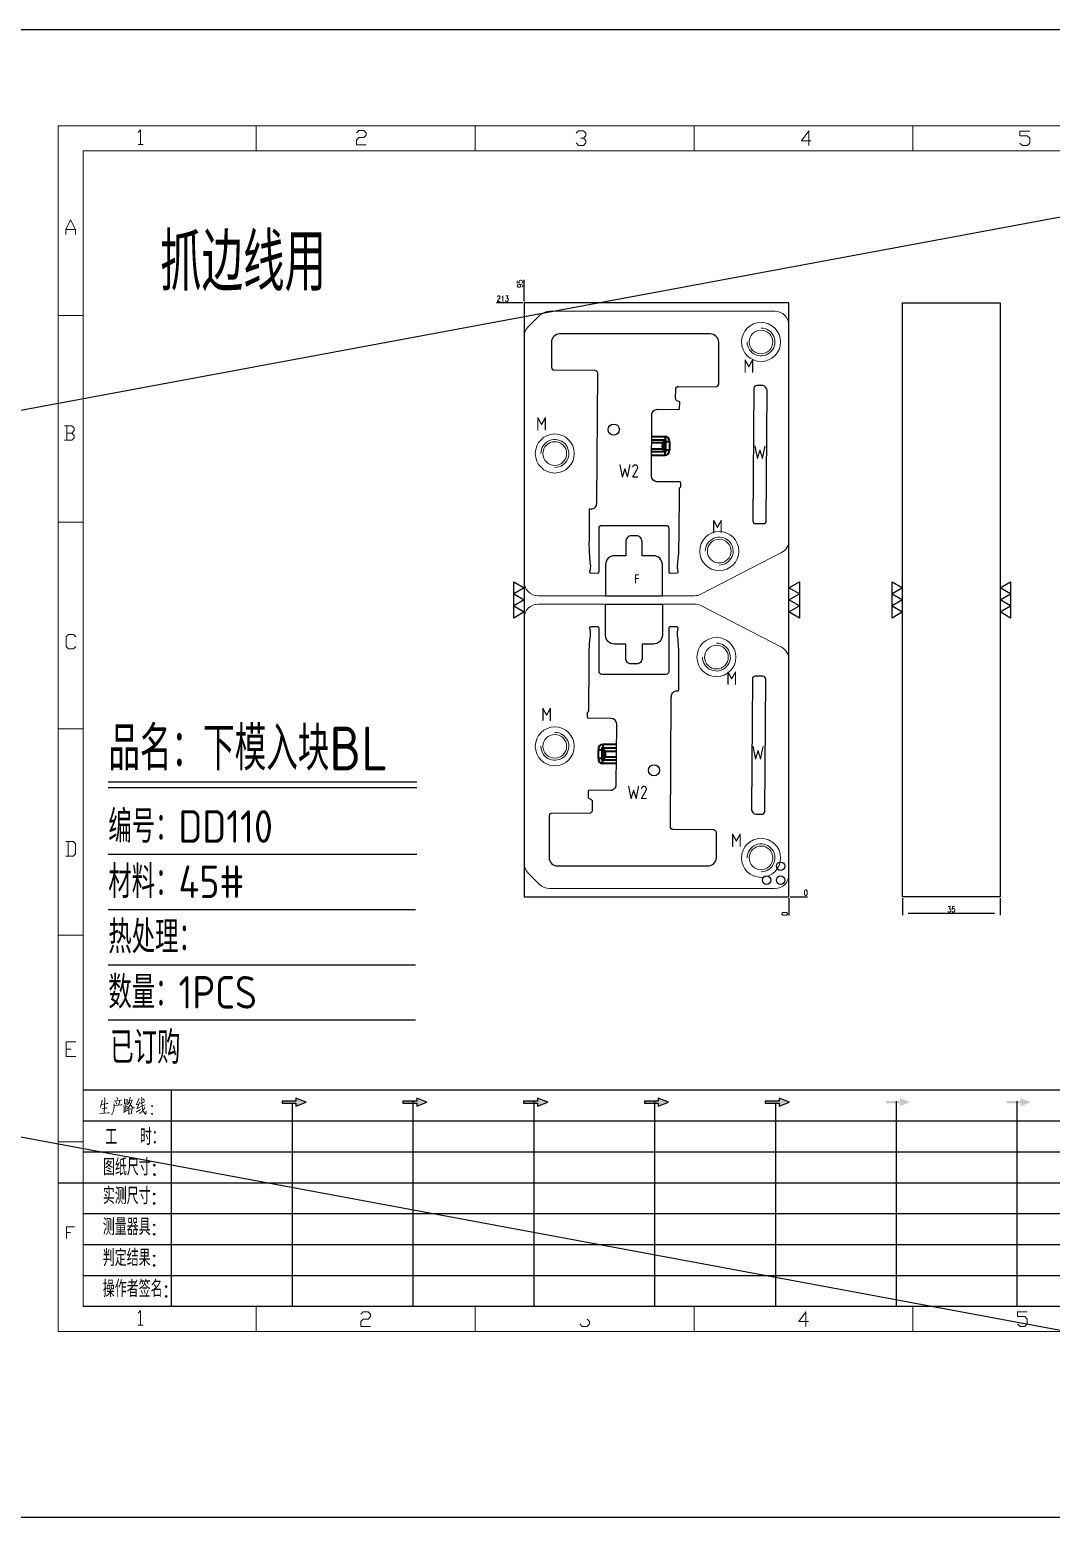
# Model space of a CAD drawing. Header units: millimetres. Extents: x 88508 to 142116, y -5268 to 20283.
# Drawn here: x 107611 to 107978, y 1546 to 2080 of the extents above; entities that cross this region are included whole.
import ezdxf
from ezdxf.enums import TextEntityAlignment as Align

# ---------------------------------------------------------------- set-up
doc = ezdxf.new("R2010")
doc.units = ezdxf.units.MM
doc.linetypes.add('$TD_AUDIT_GENERATED_(575F8F)', pattern=[0])
doc.linetypes.add('HIDDEN', pattern=[0])
for name, color, linetype in [('DIE_P', 2, 'Continuous'), ('DIE_P_O', 1, '$TD_AUDIT_GENERATED_(575F8F)'), ('DIM', 4, 'Continuous'), ('LP_O', 40, 'Continuous'), ('PPS_O', 40, 'Continuous'), ('PRESS', 3, 'Continuous'), ('TEXT', 4, 'Continuous')]:
    doc.layers.add(name, color=color, linetype=linetype)
doc.styles.add('chinesef_fs', font='simplex.shx', dxfattribs={"bigfont": 'gbcbig.shx'})
doc.styles.add('gbenor', font='gbenor.shx', dxfattribs={"bigfont": 'gbcbig.shx'})
doc.styles.add('GBENOR_', font='gbenor.shx', dxfattribs={"bigfont": 'gbcbig'})
doc.styles.get("Standard").update_dxf_attribs({"font": 'txt.shx', "width": 0.85, "bigfont": 'ctxt.shx'})
doc.styles.add('TXT', font='txt.shx', dxfattribs={"width": 0.8, "bigfont": 'ctxt.shx'})
doc.dimstyles.new('T-2-WX', dxfattribs={"dimtxt": 2, "dimasz": 2, "dimexe": 0.5, "dimexo": 0.5, "dimgap": 0.5, "dimtad": 1, "dimtxsty": 'Standard', "dimblk": 'OPEN30', "dimcen": 0, "dimazin": 3, "dimtfac": 1, "dimtmove": 0, "dimatfit": 3, "dimldrblk": 'OPEN30', "dimlwd": -1, "dimlwe": -1})

# ---------------------------------------------------------------- blocks, each defined once
blk = doc.blocks.new('*D9910')
at = {"layer": 'Defpoints', "color": 0}
for p in [(107783.4, 1981.58), (107788.4, 1981.58), (107883.4, 1768.58)]:
    blk.add_point(p, dxfattribs=at)
at = {"layer": 'DIM', "color": 0}
blk.add_line((107787.9, 1981.58), (107778.53, 1981.58), dxfattribs=at)
at = {"layer": 'DIM', "color": 0, "insert": (107780.72, 1983.08), "char_height": 2, "attachment_point": 5}
blk.add_mtext('213', dxfattribs=at)
blk = doc.blocks.new('_Open30')
blk = doc.blocks.new('*D9911')
at = {"layer": 'Defpoints', "color": 0}
for p in [(107883.4, 1768.58), (107883.4, 1768.58), (107888.4, 1768.58)]:
    blk.add_point(p, dxfattribs=at)
at = {"layer": 'DIM', "color": 0}
blk.add_line((107883.9, 1768.58), (107890.03, 1768.58), dxfattribs=at)
at = {"layer": 'DIM', "color": 0, "insert": (107889.47, 1770.08), "char_height": 2, "attachment_point": 5}
blk.add_mtext('0', dxfattribs=at)
blk = doc.blocks.new('*D9912')
at = {"layer": 'Defpoints', "color": 0}
for p in [(107883.4, 1768.58), (107883.4, 1768.58), (107883.4, 1763.58)]:
    blk.add_point(p, dxfattribs=at)
at = {"layer": 'DIM', "color": 0}
blk.add_line((107883.4, 1768.08), (107883.4, 1761.94), dxfattribs=at)
at = {"layer": 'DIM', "color": 0, "insert": (107881.9, 1762.51), "char_height": 2, "attachment_point": 5, "rotation": 90}
blk.add_mtext('0', dxfattribs=at)
blk = doc.blocks.new('*D9913')
at = {"layer": 'Defpoints', "color": 0}
for p in [(107788.4, 1986.58), (107788.4, 1981.58), (107883.4, 1768.58)]:
    blk.add_point(p, dxfattribs=at)
at = {"layer": 'DIM', "color": 0}
blk.add_line((107788.4, 1982.08), (107788.4, 1989.83), dxfattribs=at)
at = {"layer": 'DIM', "color": 0, "insert": (107786.9, 1988.45), "char_height": 2, "attachment_point": 5, "rotation": 90}
blk.add_mtext('95', dxfattribs=at)
blk = doc.blocks.new('*D9914')
at = {"layer": 'Defpoints', "color": 0}
for p in [(107924.19, 1768.58), (107959.19, 1768.58), (107924.19, 1762.58)]:
    blk.add_point(p, dxfattribs=at)
at = {"layer": 'DIM', "color": 0}
for p, q in [((107924.19, 1768.08), (107924.19, 1762.08)), ((107959.19, 1768.08), (107959.19, 1762.08)), ((107957.19, 1762.58), (107926.19, 1762.58))]:
    blk.add_line(p, q, dxfattribs=at)
at = {"layer": 'DIM', "color": 0, "insert": (107941.69, 1764.08), "char_height": 2, "attachment_point": 5}
blk.add_mtext('35', dxfattribs=at)
blk = doc.blocks.new('U40')
for points in [[(351.8, 337.7), (351.8, 333.2), (367, 339.3), (351.8, 345.3), (351.8, 340.8), (331.2, 340.8), (331.2, 337.7)], [(545.7, 339.3), (530.6, 345.3), (530.6, 340.8), (509.9, 340.8), (509.9, 337.7), (530.6, 337.7), (530.6, 333.2)], [(724.5, 339.3), (709.3, 345.3), (709.3, 340.8), (688.7, 340.8), (688.7, 337.7), (709.3, 337.7), (709.3, 333.2)], [(903.3, 339.3), (888.1, 345.3), (888.1, 340.8), (867.5, 340.8), (867.5, 337.7), (888.1, 337.7), (888.1, 333.2)], [(1082.1, 339.3), (1066.9, 345.3), (1066.9, 340.8), (1046.3, 340.8), (1046.3, 337.7), (1066.9, 337.7), (1066.9, 333.2)], [(1245.7, 337.7), (1245.7, 333.2), (1260.9, 339.3), (1245.7, 345.3), (1245.7, 340.8), (1225.1, 340.8), (1225.1, 337.7)], [(1424.5, 337.7), (1424.5, 333.2), (1439.7, 339.3), (1424.5, 345.3), (1424.5, 340.8), (1403.8, 340.8), (1403.8, 337.7)]]:
    blk.add_hatch(color=3).paths.add_polyline_path(points)
at = {"color": 254, "lineweight": 18}
for p, q in [((0, 1783.5), (0, 0)), ((0, 1783.5), (2530.2, 1783.5)), ((941.1, 1783.5), (941.1, 1746.5)), ((1265.1, 1783.5), (1265.1, 1746.5)), ((37, 37), (37, 1746.5)), ((37, 1746.5), (2493.2, 1746.5)), ((0, 1502.7), (37, 1502.7)), ((0, 1197.2), (37, 1197.2)), ((0, 891.7), (37, 891.7)), ((0, 586.3), (37, 586.3)), ((0, 280.8), (37, 280.8)), ((37, 37), (2493.2, 37)), ((941.1, 0), (941.1, 37)), ((1265.1, 0), (1265.1, 37)), ((0, 0), (2530.2, 0))]:
    blk.add_line(p, q, dxfattribs=at)
at = {"color": 254, "linetype": 'Continuous', "lineweight": 18}
for p, q in [((293.1, 1783.5), (293.1, 1746.5)), ((617.1, 1783.5), (617.1, 1746.5)), ((293.1, 0), (293.1, 37)), ((617.1, 0), (617.1, 37))]:
    blk.add_line(p, q, dxfattribs=at)
for p, q in [((38, 357.6), (1598.2, 357.6)), ((38, 311.8), (1598.2, 311.8)), ((37.1, 266), (1598.2, 266)), ((0.1, 220.2), (1598.2, 220.2)), ((37.1, 174.4), (1598.2, 174.4)), ((37.1, 128.6), (1598.2, 128.6)), ((37.1, 82.8), (1598.2, 82.8))]:
    blk.add_line(p, q)
at = {"color": 254}
for p, q in [((167.8, 37), (167.8, 357.6)), ((346.7, 37), (346.7, 337.9)), ((525.5, 37), (525.5, 340.8)), ((704.3, 37), (704.3, 340.8)), ((883.1, 37), (883.1, 340.8)), ((1061.9, 37), (1061.9, 337.7)), ((1240.6, 37), (1240.6, 340.8)), ((1419.4, 37), (1419.4, 340.8)), ((1598.2, 37), (38, 37))]:
    blk.add_line(p, q, dxfattribs=at)
at = {"color": 92, "lineweight": 18}
for points in [[(118.3, 1773.7), (121.9, 1777.3), (121.9, 1755.8)], [(441.4, 1773.1), (445, 1776.7), (452.2, 1776.7), (455.8, 1773.1), (455.8, 1769.5), (452.2, 1765.9), (445, 1765.9), (441.4, 1762.3), (441.4, 1755.1), (455.8, 1755.1)], [(766.4, 1772.4), (770, 1776), (777.2, 1776), (780.8, 1772.4), (780.8, 1768.8), (777.2, 1765.2), (773.6, 1765.2)], [(777.2, 1765.2), (780.8, 1761.6), (780.8, 1758), (777.2, 1754.4), (770, 1754.4), (766.4, 1758)], [(1114.4, 1761.4), (1100, 1761.4), (1110.8, 1775.8), (1110.8, 1754.2)], [(1423.4, 1757.7), (1427, 1754.1), (1434.2, 1754.1), (1437.8, 1757.7), (1437.8, 1764.9), (1434.2, 1768.5), (1423.4, 1768.5), (1423.4, 1775.7), (1437.8, 1775.7)], [(118.3, 1755.8), (125.5, 1755.8)], [(11.1, 1622.8), (11.1, 1630), (18.3, 1644.4), (25.5, 1630), (25.5, 1622.8)], [(11.1, 1630), (25.5, 1630)], [(20, 1329), (23.6, 1332.6), (23.6, 1336.2), (20, 1339.8), (9.2, 1339.8)], [(9.2, 1318.2), (20, 1318.2), (23.6, 1321.8), (23.6, 1325.4), (20, 1329), (12.8, 1329)], [(12.8, 1339.8), (12.8, 1318.2)], [(26.1, 1013.2), (22.5, 1009.6), (15.3, 1009.6), (11.7, 1013.2), (11.7, 1027.6), (15.3, 1031.2), (22.5, 1031.2), (26.1, 1027.6)], [(11, 703.2), (21.8, 703.2), (25.4, 706.8), (25.4, 721.2), (21.8, 724.8), (11, 724.8)], [(14.6, 724.8), (14.6, 703.2)], [(26.1, 407), (11.7, 407), (11.7, 428.6), (26.1, 428.6)], [(11.7, 417.8), (18.9, 417.8)], [(12.3, 137.7), (12.3, 155), (23.8, 155)], [(12.3, 146.4), (18.1, 146.4)], [(118.3, 27.4), (121.9, 31), (121.9, 9.4)], [(447.9, 25.7), (451.5, 29.3), (458.7, 29.3), (462.3, 25.7), (462.3, 22.1), (458.7, 18.5), (451.5, 18.5), (447.9, 14.9), (447.9, 7.7), (462.3, 7.7)], [(1110.3, 14.9), (1095.9, 14.9), (1106.7, 29.3), (1106.7, 7.7)], [(1419.9, 11.3), (1423.5, 7.7), (1430.7, 7.7), (1434.3, 11.3), (1434.3, 18.5), (1430.7, 22.1), (1419.9, 22.1), (1419.9, 29.3), (1434.3, 29.3)], [(118.3, 9.4), (125.5, 9.4)], [(782.7, 18.5), (786.3, 14.9), (786.3, 11.3), (782.7, 7.7), (775.5, 7.7), (771.9, 11.3)]]:
    blk.add_lwpolyline(points, dxfattribs=at)
at = {"color": 92, "lineweight": 0}
for points in [[(65, 342.2), (64.8, 341), (64.1, 337.9), (63.6, 335.7), (62.8, 333.5), (62.1, 331.4)], [(63.8, 335.9), (73.4, 337.5), (73.1, 337.7), (72.5, 337.3)], [(64.5, 329.6), (64.8, 329.6), (65.1, 329.6), (72.5, 331), (71.9, 331), (70.9, 330.8)], [(68.4, 345.9), (68.7, 344.4), (68.1, 322.9)], [(82.6, 335.1), (82.6, 331.8), (82.3, 329), (81.9, 326.8), (81.2, 324.9), (80.3, 323.1), (79.6, 321.9), (78.8, 320.9)], [(93.3, 335.5), (94.1, 335.7), (94.3, 335.5), (82.6, 334.3), (82.6, 335.1), (82.2, 336.9)], [(82.6, 340.8), (93.7, 342.2), (93.3, 342.4), (92.4, 342)], [(86.1, 336.1), (86, 337.5), (85.3, 339.8)], [(86.7, 346.7), (87.9, 344.6), (88.3, 343)], [(90.3, 341), (90.4, 339.6), (89.1, 335.3)], [(97.2, 334.3), (97.5, 333.5), (97.7, 324.7)], [(97.8, 344), (98.1, 342.6), (98.1, 340.8), (98.1, 337.9), (98.1, 336.3), (98.2, 337.7), (102.1, 338.3), (101.8, 338.3), (102.1, 343.6), (102.1, 343.2), (102.1, 342.8), (98.2, 342.2)], [(100.2, 337.9), (100.1, 325.9)], [(100.2, 332.6), (102.4, 333.1)], [(105.5, 341.2), (105.9, 341), (109.6, 341.8), (109.3, 342.6), (108.5, 339.6), (107.6, 337.3), (106.9, 335.9), (105.9, 334.3), (104.3, 332), (103.1, 330.4), (101.9, 329.4)], [(106.6, 346.5), (106.5, 345.2), (105.1, 341.2), (104.2, 338.9), (103.1, 336.3), (102.6, 335.5)], [(104.9, 339.1), (105.3, 338.7), (107, 335.7), (108.6, 333.3), (109.9, 331.2), (110.3, 330.8), (112.6, 330.8), (110.2, 331.2), (109, 332.6)], [(119.3, 344.8), (119.1, 343.8), (116.8, 338.5), (115.4, 335.5), (119.3, 336.3)], [(120.3, 339.4), (118.1, 333.5), (116.4, 330), (116.1, 329.8), (120.5, 331.4)], [(128.2, 332.4), (128.1, 331.6), (126.9, 329.6), (125.8, 328), (124.5, 326.3), (123, 324.7), (121.4, 323.3), (120.1, 322.3)], [(121.4, 332.2), (128.8, 335.1)], [(121.7, 336.7), (127.7, 339.6)], [(123.4, 346.5), (123.5, 345.4), (123.5, 340.8), (123.8, 337.3), (124, 335.3), (124.2, 333.1), (124.5, 331), (124.8, 329), (125.2, 327.4), (125.9, 325.7), (126.9, 323.9), (127.9, 322.7), (128.9, 321.7), (129.6, 321.3), (129.9, 326.1), (129.4, 321.5)], [(127.7, 341.6), (127.2, 342.4), (125.7, 344.2)], [(61.4, 322.3), (68.2, 322.9), (75.3, 323.7), (74.9, 323.9), (73.8, 323.5)], [(96.5, 323.9), (102.8, 327.2)], [(104.2, 330), (104.5, 329), (104.5, 321.1), (104.3, 322.1), (104.5, 322.7), (109.2, 323.1), (108.6, 323.1), (109, 329.2), (109, 330), (109.3, 329.4), (108.6, 329.4), (104.6, 328.8)], [(115.3, 324.3), (121.5, 328.2)]]:
    blk.add_lwpolyline(points, dxfattribs=at)
for points in [[(138.7, 332.4), (139.4, 333.5), (138.7, 334.5), (138, 333.5)], [(138.7, 320.9), (139.4, 321.9), (138.7, 322.9), (138, 321.9)]]:
    blk.add_lwpolyline(points, close=True, dxfattribs=at)
for points in [[(367, 339.3), (351.8, 345.3), (351.8, 340.8), (331.2, 340.8), (331.2, 337.7), (351.8, 337.7), (351.8, 333.2), (367, 339.3)], [(545.7, 339.3), (530.6, 345.3), (530.6, 340.8), (509.9, 340.8), (509.9, 337.7), (530.6, 337.7), (530.6, 333.2), (545.7, 339.3)], [(724.5, 339.3), (709.3, 345.3), (709.3, 340.8), (688.7, 340.8), (688.7, 337.7), (709.3, 337.7), (709.3, 333.2), (724.5, 339.3)], [(903.3, 339.3), (888.1, 345.3), (888.1, 340.8), (867.5, 340.8), (867.5, 337.7), (888.1, 337.7), (888.1, 333.2), (903.3, 339.3)], [(1082.1, 339.3), (1066.9, 345.3), (1066.9, 340.8), (1046.3, 340.8), (1046.3, 337.7), (1066.9, 337.7), (1066.9, 333.2), (1082.1, 339.3)]]:
    blk.add_lwpolyline(points)
at = {"color": 3, "style": 'chinesef_fs'}
for s, p in [('工  时：', (69.5, 275.7)), ('图纸尺寸:', (66.2, 230.9)), ('实测尺寸:', (65.9, 188.4)), ('测量器具:', (65.9, 142.6)), ('判定结果:', (65.9, 96.8)), ('操作者签名:', (65.9, 51))]:
    blk.add_text(s, height=24.57, dxfattribs=at).set_placement(p)
at = {"lineweight": 18, "style": 'GBENOR_'}
blk.add_attdef('文档路径', (2126, 386.9), '', height=17.8, dxfattribs=at)
at = {"lineweight": 20, "style": 'TXT'}
for tag, height, p in [('18-**-**', 16.3, (1866.6, 256.2)), ('客户名称', 16.1, (1741.1, 134, 0)), ('料厚:', 16.1, (1741.3, 93.2, 0))]:
    blk.add_attdef(tag, text='', height=height, dxfattribs=at).set_placement(p, align=Align.MIDDLE)
for tag, p, height in [('88888', (1850.9, 207.5), 14.9), ('材质:', (1691.2, 168, 0), 16.1), ('核准', (1869.4, 127.5, 0), 16.1), ('设计', (1868.8, 88.3, 0), 16.1), ('绘图', (1868.2, 49.1, 0), 16.1)]:
    blk.add_attdef(tag, p, '', height=height, dxfattribs=at)
for tag, p, height, width in [('3', (2234.7, 206.9), 15.8, 0.7), ('4', (2234.7, 167.4), 15.8, 0.7), ('核准日期', (2041.1, 124.2, 0), 16.1, 0.68), ('设计日期', (2041.1, 84.5, 0), 16.1, 0.68), ('1', (2251.9, 85.9), 14.6, 0.7), ('绘图日期', (2040.9, 46.4, 0), 16.1, 0.68), ('2', (2235, 49.2), 14.6, 0.7)]:
    blk.add_attdef(tag, p, '', height=height, dxfattribs=dict(at, width=width))

msp = doc.modelspace()

# ---------------------------------------------------------------- linework, layer by layer
at = {"layer": 'DIE_P', "color": 1, "linetype": 'Continuous', "lineweight": 18, "ltscale": 10}
for points in [[(107797.473, 1978.577, 0.1989124), (107793.937, 1977.112), (107789.866, 1973.041, 0.1989124), (107788.402, 1969.506), (107788.402, 1881.577, 0.4142136), (107793.402, 1876.577), (107849.496, 1876.577, 0.1195913), (107851.788, 1877.133), (107880.693, 1892.038, 0.2807166), (107883.402, 1896.482), (107883.402, 1973.577, 0.4142136), (107878.402, 1978.577)], [(107880.693, 1858.115, -0.2807166), (107883.402, 1853.671), (107883.402, 1776.577, -0.4142136), (107878.402, 1771.577), (107797.473, 1771.577, -0.1989124), (107793.937, 1773.041), (107789.866, 1777.112, -0.1989124), (107788.402, 1780.648), (107788.402, 1868.577, -0.4142136), (107793.402, 1873.577), (107849.496, 1873.577, -0.1195913), (107851.788, 1873.021)]]:
    msp.add_lwpolyline(points, format="xyb", close=True, dxfattribs=at)
at = {"layer": 'DIE_P', "color": 1, "linetype": 'Continuous'}
for points in [[(107816.288, 1901.8), (107839.284, 1901.799, -0.4136808), (107840.284, 1900.801), (107840.312, 1885.198, 0.419624), (107840.822, 1884.699), (107843.295, 1884.749, 0.4708973), (107843.678, 1885.232), (107843.557, 1885.8, -0.0755746), (107843.451, 1887.177), (107843.467, 1887.46, -0.0150813), (107843.586, 1888.667), (107843.712, 1889.772, 0.0232012), (107843.954, 1893.901), (107843.981, 1897.532), (107844.109, 1915.068, -0.3658971), (107844.361, 1915.362, 0.3660471), (107844.613, 1915.656), (107844.623, 1917.073, 0.4134456), (107844.326, 1917.375), (107836.059, 1917.453, -0.4133842), (107834.078, 1919.466), (107834.222, 1941.447, -0.4154192), (107836.244, 1943.433), (107843.865, 1943.352, 0.412364), (107844.168, 1943.647), (107844.208, 1945.968, 0.3583226), (107843.971, 1946.267), (107843.53, 1946.361, -0.3576374), (107842.74, 1947.354), (107842.788, 1950.664, -0.412335), (107843.796, 1951.649), (107857.199, 1951.54, 0.4166021), (107858.207, 1952.54), (107858.207, 1967.462, 0.4142136), (107855.207, 1970.462), (107801.207, 1970.462, 0.4142136), (107798.207, 1967.462), (107798.207, 1958.556, 0.4121735), (107799.2, 1957.556), (107813.712, 1957.455, -0.4142177), (107814.705, 1956.448), (107814.382, 1910.261, -0.0302488), (107814.358, 1909.899), (107814.28, 1909.296, -0.0860519), (107814.184, 1908.927, -0.3539759), (107812.066, 1907.648, 0.4540847), (107811.725, 1907.352), (107811.695, 1897.705), (107811.669, 1896.29, 0.0285735), (107811.95, 1889.203), (107812.108, 1887.779, -0.1041993), (107811.906, 1885.256, 0.4946605), (107812.281, 1884.743), (107814.753, 1884.691, 0.419931), (107815.263, 1885.19), (107815.288, 1900.802, -0.4137685)], [(107839.286, 1848.353), (107816.289, 1848.354, -0.4136808), (107815.289, 1849.352), (107815.261, 1864.955, 0.419624), (107814.751, 1865.454), (107812.278, 1865.404, 0.4708973), (107811.895, 1864.921), (107812.016, 1864.353, -0.0755746), (107812.122, 1862.976), (107812.106, 1862.693, -0.0150813), (107811.987, 1861.486), (107811.861, 1860.381, 0.0232012), (107811.619, 1856.252), (107811.592, 1852.621), (107811.464, 1835.085, -0.3658971), (107811.212, 1834.791, 0.3660471), (107810.96, 1834.497), (107810.951, 1833.08, 0.4134456), (107811.248, 1832.778), (107819.514, 1832.7, -0.4133842), (107821.496, 1830.687), (107821.351, 1808.706, -0.4154192), (107819.33, 1806.72), (107811.708, 1806.801, 0.412364), (107811.405, 1806.506), (107811.366, 1804.185, 0.3583226), (107811.603, 1803.886), (107812.043, 1803.792, -0.3576374), (107812.833, 1802.799), (107812.785, 1799.489, -0.412335), (107811.777, 1798.504), (107798.375, 1798.613, 0.4166021), (107797.367, 1797.613), (107797.367, 1782.691, 0.4142136), (107800.367, 1779.691), (107854.367, 1779.691, 0.4142136), (107857.367, 1782.691), (107857.367, 1791.597, 0.4121735), (107856.374, 1792.597), (107841.862, 1792.698, -0.4142177), (107840.869, 1793.705), (107841.191, 1839.892, -0.0302488), (107841.216, 1840.254), (107841.293, 1840.857, -0.0860519), (107841.389, 1841.226, -0.3539759), (107843.508, 1842.505, 0.4540847), (107843.849, 1842.801), (107843.879, 1852.449), (107843.905, 1853.864, 0.0285735), (107843.624, 1860.95), (107843.466, 1862.374, -0.1041993), (107843.668, 1864.897, 0.4946605), (107843.293, 1865.41), (107840.821, 1865.462, 0.419931), (107840.31, 1864.963), (107840.286, 1849.352, -0.4137685)]]:
    msp.add_lwpolyline(points, format="xyb", close=True, dxfattribs=at)
at = {"layer": 'DIE_P', "lineweight": 18}
for points in [[(107873.402, 1972.577, -2.4142136), (107868.402, 1967.577)], [(107799.402, 1922.577, 2.4142136), (107794.402, 1927.577)], [(107858.402, 1887.577, 2.4142136), (107853.402, 1892.577)], [(107857.402, 1859.577, -2.4142136), (107852.402, 1854.577)], [(107799.402, 1827.577, -2.4142136), (107794.402, 1822.577)], [(107873.402, 1777.577, 2.4142136), (107868.402, 1782.577)]]:
    msp.add_lwpolyline(points, format="xyb", dxfattribs=at)
at = {"layer": 'DIE_P', "color": 1}
for points in [[(107870.467, 1903.47, 0.4165906), (107871.467, 1902.462), (107874.291, 1902.462, 0.4122916), (107875.291, 1903.456), (107875.596, 1949.949, 0.4161382), (107873.596, 1951.962), (107871.852, 1951.962, 0.4118405), (107870.852, 1950.97)], [(107875.107, 1846.683, 0.4165906), (107874.107, 1847.691), (107871.283, 1847.691, 0.4122916), (107870.283, 1846.697), (107869.977, 1800.204, 0.4161382), (107871.977, 1798.191), (107873.722, 1798.191, 0.4118405), (107874.722, 1799.183)]]:
    msp.add_lwpolyline(points, format="xyb", close=True, dxfattribs=at)
at = {"layer": 'DIE_P', "linetype": 'Continuous', "lineweight": 35}
for points in [[(107834.164, 1932.537), (107838.958, 1932.537), (107838.161, 1931.4), (107834.156, 1931.4)], [(107834.172, 1933.739), (107838.958, 1933.739), (107838.958, 1932.537)], [(107838.571, 1931.047), (107839.162, 1931.89), (107840.554, 1931.89), (107840.554, 1928.789), (107839.162, 1928.789), (107838.571, 1929.632)], [(107839.162, 1931.89), (107839.162, 1928.789)], [(107834.127, 1926.94), (107838.958, 1926.94), (107838.958, 1928.142)], [(107834.142, 1929.279), (107838.161, 1929.279), (107838.958, 1928.142), (107834.135, 1928.142)], [(107817.002, 1819.106), (107816.412, 1818.263), (107815.019, 1818.263), (107815.019, 1821.364), (107816.412, 1821.364), (107817.002, 1820.521)], [(107816.412, 1818.263), (107816.412, 1821.364)], [(107821.446, 1823.213), (107816.616, 1823.213), (107816.616, 1822.011), (107817.412, 1820.874), (107821.431, 1820.874)], [(107816.616, 1822.011), (107821.439, 1822.011)], [(107821.41, 1817.616), (107816.616, 1817.616), (107817.412, 1818.753), (107821.417, 1818.753)], [(107821.402, 1816.414), (107816.616, 1816.414), (107816.616, 1817.616)]]:
    msp.add_lwpolyline(points, dxfattribs=at)
at = {"layer": 'DIE_P', "color": 94, "linetype": 'Continuous'}
for points in [[(107837.987, 1876.577), (107837.987, 1887.728, 0.4142136), (107834.787, 1890.928), (107830.691, 1890.928), (107830.691, 1896.047, 0.4142136), (107828.691, 1898.047), (107826.883, 1898.047, 0.4142136), (107824.883, 1896.047), (107824.883, 1890.928), (107820.787, 1890.928, 0.4142135), (107817.587, 1887.728), (107817.587, 1876.577)], [(107837.987, 1873.577), (107837.987, 1862.425, -0.4142136), (107834.787, 1859.225), (107830.691, 1859.225), (107830.691, 1854.106, -0.4142136), (107828.691, 1852.106), (107826.883, 1852.106, -0.4142136), (107824.883, 1854.106), (107824.883, 1859.225), (107820.787, 1859.225, -0.4142135), (107817.587, 1862.425), (107817.587, 1873.577)]]:
    msp.add_lwpolyline(points, format="xyb", close=True, dxfattribs=at)
at = {"layer": 'DIE_P', "linetype": 'Continuous', "lineweight": 18, "ltscale": 10}
for centre in [(107873.402, 1967.577), (107799.402, 1927.577), (107858.402, 1892.577), (107857.402, 1854.577), (107799.402, 1822.577), (107873.402, 1782.577)]:
    msp.add_circle(centre, 7, dxfattribs=at)
at = {"layer": 'DIE_P', "lineweight": 18}
for centre in [(107873.402, 1967.577), (107799.402, 1927.577), (107858.402, 1892.577), (107857.402, 1854.577), (107799.402, 1822.577), (107873.402, 1782.577)]:
    msp.add_circle(centre, 4.25, dxfattribs=at)
at = {"layer": 'DIE_P', "linetype": 'Continuous', "lineweight": 35}
for centre, major_axis, ratio, start_param, end_param in [((107838.657, 1930.34), (0, 1.5), 0.466805, 0.7853982, 2.3561945), ((107838.161, 1931.047), (0.41, -0.287), 0.6336873, 0.8352261, 1.9884094), ((107839.066, 1930.34), (0, 1), 0.7002075, 0.7853982, 2.3561945), ((107837.868, 1930.628), (-1.991, -2.844), 0.6336873, 2.4060224, 3.5592057), ((107837.868, 1930.628), (1.373, 1.961), 0.208814, 5.5476151, 6.7007983), ((107838.161, 1929.632), (0.41, 0.287), 0.6336873, 4.2947759, 5.4479592), ((107837.868, 1930.051), (-1.373, 1.961), 0.208814, 2.7239796, 3.8771629), ((107837.868, 1930.051), (-1.991, 2.844), 0.6336873, 2.7239796, 3.8771629), ((107817.705, 1820.102), (1.991, -2.844), 0.6336873, 2.7239796, 3.8771629), ((107817.705, 1820.102), (1.373, -1.961), 0.208814, 2.7239796, 3.8771629), ((107817.412, 1820.521), (-0.41, -0.287), 0.6336873, 4.2947759, 5.4479592), ((107816.507, 1819.814), (0, -1), 0.7002075, 0.7853982, 2.3561945), ((107817.412, 1819.106), (-0.41, 0.287), 0.6336873, 0.8352261, 1.9884094), ((107816.917, 1819.814), (0, -1.5), 0.466805, 0.7853982, 2.3561945), ((107817.705, 1819.525), (1.991, 2.844), 0.6336873, 2.4060224, 3.5592057), ((107817.705, 1819.525), (-1.373, -1.961), 0.208814, 5.5476151, 6.7007983)]:
    msp.add_ellipse(centre, major_axis=major_axis, ratio=ratio, start_param=start_param, end_param=end_param, dxfattribs=at)
at = {"layer": 'DIE_P_O', "color": 3}
for centre in [(107820.563, 1936.156), (107835.01, 1813.997)]:
    msp.add_circle(centre, 2, dxfattribs=at)
at = {"layer": 'DIM', "color": 4, "linetype": 'Continuous', "lineweight": 25}
for p, q in [((107639.177, 1809.857), (107749.894, 1809.857)), ((107639.177, 1807.817), (107749.894, 1807.817)), ((107639.177, 1783.914), (107749.894, 1783.914)), ((107639.177, 1764.092), (107749.413, 1764.092)), ((107639.177, 1744.27), (107749.413, 1744.27)), ((107639.177, 1724.448), (107749.413, 1724.448))]:
    msp.add_line(p, q, dxfattribs=at)
at = {"layer": 'LP_O', "color": 8}
msp.add_lwpolyline([(105473.835, 2079.541), (105473.835, 1546.122), (108341.214, 1546.122), (108341.214, 2079.541)], close=True, dxfattribs=at)
at = {"layer": 'PPS_O'}
for p, q in [((105473.835, 2079.541), (108341.214, 1546.122)), ((105473.835, 1546.122), (108341.214, 2079.541))]:
    msp.add_line(p, q, dxfattribs=at)
at = {"layer": 'PRESS', "color": 8, "linetype": 'HIDDEN'}
msp.add_lwpolyline([(107883.402, 1768.577), (107883.402, 1981.577), (107788.402, 1981.577), (107788.402, 1768.577)], close=True, dxfattribs=at)
at = {"layer": 'PRESS', "color": 2}
msp.add_lwpolyline([(107924.187, 1981.577), (107959.187, 1981.577), (107959.187, 1768.577), (107924.187, 1768.577)], close=True, dxfattribs=at)
at = {"layer": 'PRESS', "color": 4}
for points in [[(107784.652, 1881.572), (107788.402, 1879.407), (107784.652, 1877.242), (107788.402, 1875.077), (107784.652, 1872.912), (107788.402, 1870.746), (107784.652, 1868.581), (107784.652, 1881.572)], [(107887.152, 1868.581), (107883.402, 1870.746), (107887.152, 1872.912), (107883.402, 1875.077), (107887.152, 1877.242), (107883.402, 1879.407), (107887.152, 1881.572), (107887.152, 1868.581)], [(107920.437, 1881.572), (107924.187, 1879.407), (107920.437, 1877.242), (107924.187, 1875.077), (107920.437, 1872.912), (107924.187, 1870.746), (107920.437, 1868.581), (107920.437, 1881.572)], [(107962.937, 1868.581), (107959.187, 1870.746), (107962.937, 1872.912), (107959.187, 1875.077), (107962.937, 1877.242), (107959.187, 1879.407), (107962.937, 1881.572), (107962.937, 1868.581)]]:
    msp.add_lwpolyline(points, close=True, dxfattribs=at)
at = {"layer": 'TEXT', "color": 4}
for centre in [(107880.402, 1779.577, 0), (107875.402, 1774.577, 0), (107880.402, 1774.577, 0)]:
    msp.add_circle(centre, 1.5, dxfattribs=at)

# ---------------------------------------------------------------- block references
at = {"ltscale": 3, "xscale": 0.2424461197650385, "yscale": 0.2424461197650385, "zscale": 0.2424461197650385}
msp.add_blockref('U40', (107621.216, 1612.716), dxfattribs=at)

# ---------------------------------------------------------------- texts
at = {"layer": 'DIE_P', "color": 4, "style": 'gbenor'}
msp.add_text('F', height=3.2, dxfattribs=at).set_placement((107828.881, 1882.611), align=Align.MIDDLE_CENTER)
at = {"layer": 'DIM', "color": 6, "linetype": 'Continuous', "lineweight": 13, "style": 'chinesef_fs'}
msp.add_text('抓边线用', height=20.6605, dxfattribs=at).set_placement((107657.793, 1985.839))
at = {"layer": 'DIM', "color": 3, "linetype": 'Continuous', "lineweight": 25, "style": 'gbenor'}
for s, height, p in [('品名：下模入块BL', 15.741, (107639.177, 1813.938)), ('编号：DD110', 11.66, (107639.177, 1787.995)), ('材料：45#', 11.66, (107639.177, 1768.173)), ('热处理： ', 11.66, (107639.177, 1748.351)), ('数量：1PCS', 11.66, (107639.177, 1728.529)), ('已订购', 11.66, (107639.887, 1708.707))]:
    msp.add_text(s, height=height, dxfattribs=at).set_placement(p)
at = {"layer": 'TEXT', "color": 4, "style": 'gbenor'}
for s, p in [('M', (107869.031, 1958.947)), ('M', (107794.666, 1938.216)), ('W', (107873.017, 1928.062)), ('W2', (107825.96, 1921.358)), ('M', (107857.769, 1901.365)), ('M', (107862.894, 1847.012)), ('M', (107796.471, 1833.997)), ('W', (107872.331, 1820.266)), ('W2', (107829.083, 1806.043)), ('M', (107864.559, 1788.88))]:
    msp.add_text(s, height=4.8, dxfattribs=at).set_placement(p, align=Align.MIDDLE_CENTER)

# ---------------------------------------------------------------- dimensions: what is measured, and where the dimension line sits
at = {"layer": 'DIM', "color": 4}
for feature_location, offset, dtype, origin, picture, middle in [((107788.402, 1981.577), (0, 5), 1, (107883.402, 1768.577), '*D9913', (107786.902, 1988.453)), ((107788.402, 1981.577), (-5, 0), 0, (107883.402, 1768.577), '*D9910', (107780.716, 1983.077)), ((107883.401527973, 1768.576572123), (5, 0), 0, (107883.401527973, 1768.576572123), '*D9911', (107889.46819464, 1770.076572123)), ((107883.401527973, 1768.576572123), (0, -5), 1, (107883.401527973, 1768.576572123), '*D9912', (107881.901527973, 1762.509905456))]:
    dim = msp.add_ordinate_dim(feature_location=feature_location, offset=offset, dtype=dtype, origin=origin, dimstyle='T-2-WX', dxfattribs=at)
    dim.commit()
    dim.dimension.update_dxf_attribs({"geometry": picture, "text_midpoint": middle})
dim = msp.add_linear_dim(base=(107924.187, 1762.577), p1=(107959.187, 1768.577), p2=(107924.187, 1768.577), dimstyle='T-2-WX', dxfattribs=at)
dim.commit()
dim.dimension.update_dxf_attribs({"geometry": '*D9914', "text_midpoint": (107941.687, 1764.077)})

doc.saveas('drawing.dxf')
